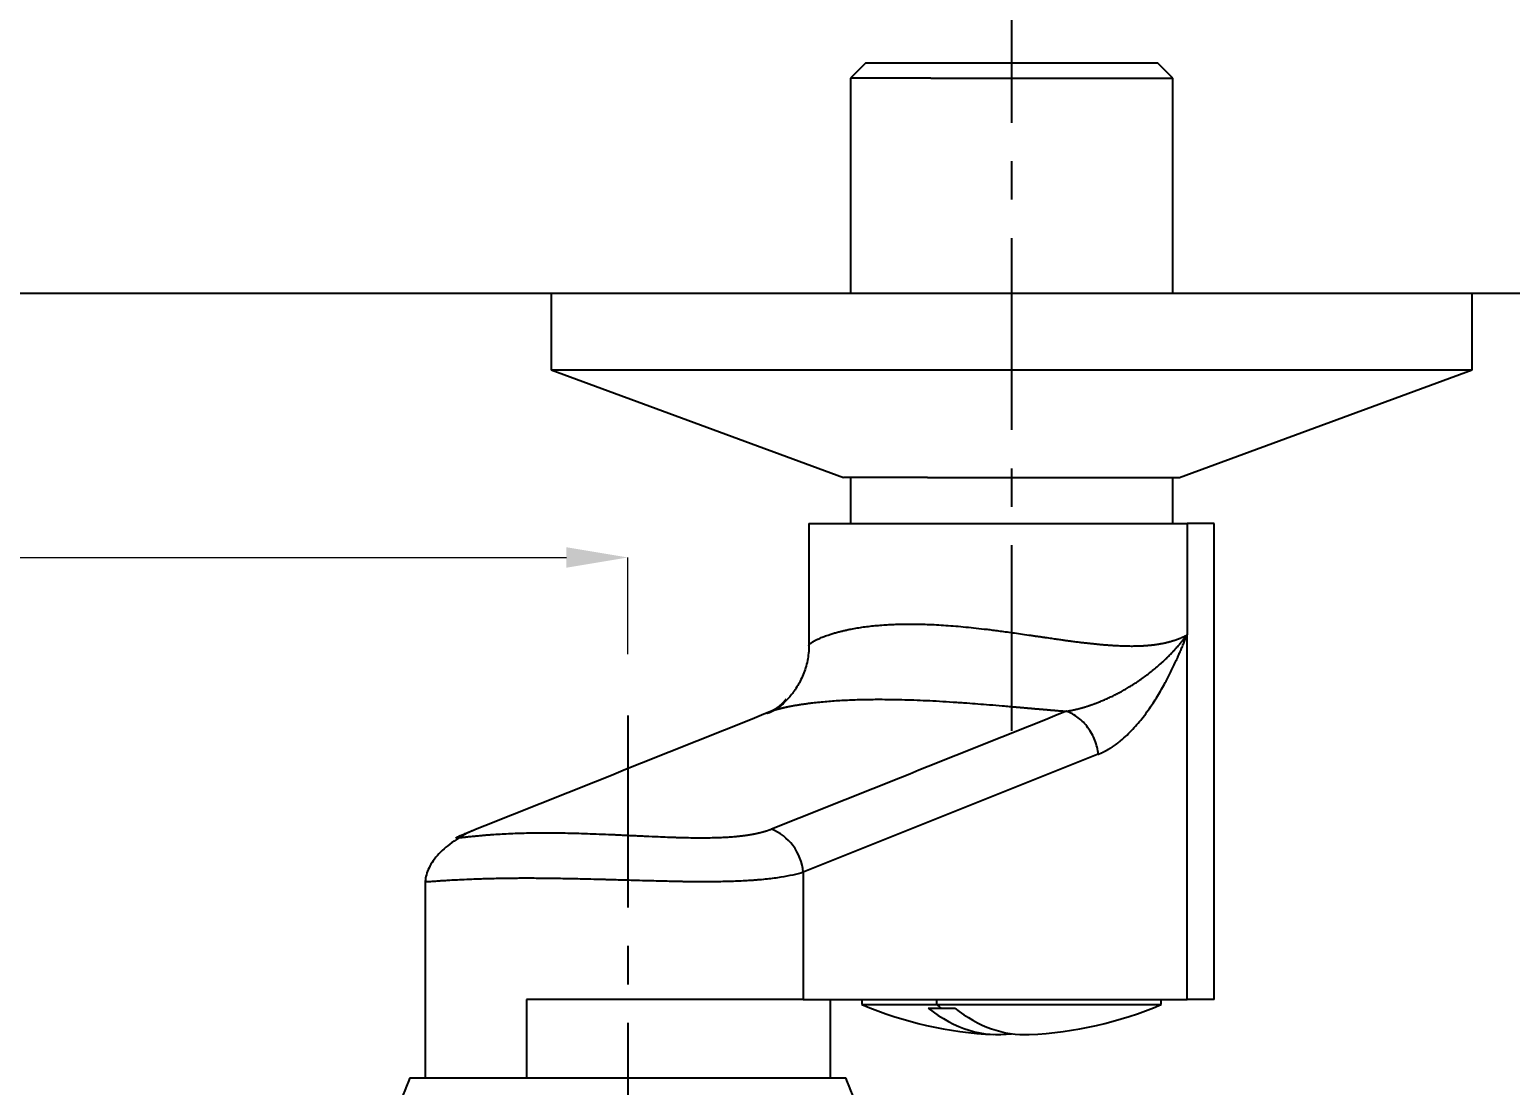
# Model space of a CAD drawing. Extents: x 0 to 1128, y 0 to 827.
# Drawn here: x 296.1 to 392.5, y 682 to 750.8 of the extents above; entities that cross this region are included whole.
import ezdxf

# ---------------------------------------------------------------- set-up
doc = ezdxf.new("R2010")
doc.units = 0
doc.header["$LTSCALE"] = 10
doc.header["$MEASUREMENT"] = 0
doc.header["$PDMODE"] = 3
doc.header["$PDSIZE"] = -10
doc.linetypes.add('CENTER', pattern=[2, 1.25, -0.25, 0.25, -0.25])
doc.layers.get('0').update_dxf_attribs({"linetype": 'CONTINUOUS'})
doc.layers.get('DEFPOINTS').update_dxf_attribs({"linetype": 'CONTINUOUS'})
doc.layers.add('1', color=7, linetype='CONTINUOUS')
doc.styles.add('Daelim Dimension', font='')
doc.styles.get('Daelim Dimension').set_extended_font_data('나눔고딕')
doc.dimstyles.new('DEFAULT', dxfattribs={"dimscale": 2, "dimtxt": 2, "dimasz": 2, "dimexe": 0, "dimexo": 2, "dimgap": 1, "dimtad": 1, "dimdec": 1, "dimzin": 9, "dimdsep": 46, "dimtxsty": 'Daelim Dimension', "dimcen": 0.5, "dimclrd": 252, "dimclre": 252, "dimclrt": 3, "dimadec": 1, "dimazin": 0, "dimtfac": 1, "dimtdec": 1, "dimtix": 1, "dimtmove": 0, "dimatfit": 3, "dimfxl": 1, "dimtolj": 1, "dimtzin": 1, "dimlwd": 9, "dimlwe": 9, "dimarcsym": 0})

# ---------------------------------------------------------------- blocks, each defined once
blk = doc.blocks.new('*D8')
at = {"color": 5, "lineweight": 9, "ltscale": 0.5, "transparency": 16777216}
for p, q in [((185.049, 710.116), (185.049, 716.414)), ((189.049, 716.414), (331.049, 716.414)), ((335.049, 710.116), (335.049, 716.414))]:
    blk.add_line(p, q, dxfattribs=at)
at = {"color": 5, "ltscale": 0.5, "transparency": 16777216}
for points in [[(189.049, 717.081), (189.049, 715.747), (185.049, 716.414)], [(331.049, 717.081), (331.049, 715.747), (335.049, 716.414)]]:
    blk.add_solid(points, dxfattribs=at)
at = {"layer": 'DEFPOINTS', "color": 0, "ltscale": 0.5, "transparency": 16777216}
for p in [(335.049, 716.414), (185.049, 706.116), (335.049, 706.116)]:
    blk.add_point(p, dxfattribs=at)
at = {"color": 7, "lineweight": -3, "ltscale": 0.5, "transparency": 16777216, "insert": (260.049, 723.843), "char_height": 10, "attachment_point": 5, "style": 'Daelim Dimension'}
blk.add_mtext('\\A1;150', dxfattribs=at)

msp = doc.modelspace()

# ---------------------------------------------------------------- linework, layer by layer
at = {"lineweight": -3, "ltscale": 0.5}
msp.add_line((106.796, 733.622), (790.861, 733.622), dxfattribs=at)
at = {"layer": '1', "color": 1, "linetype": 'CENTER', "lineweight": -3}
for p, q in [((360.049, 757.216), (360.049, 705.117)), ((335.049, 706.116), (335.049, 654.017))]:
    msp.add_line(p, q, dxfattribs=at)
at = {"layer": '1', "color": 7, "linetype": 'Continuous', "lineweight": -3}
for p, q in [((350.549, 748.622), (349.549, 747.622)), ((350.549, 748.622), (369.549, 748.622)), ((370.549, 747.622), (369.549, 748.622)), ((349.549, 747.622), (349.549, 733.622)), ((354.799, 747.622), (349.549, 747.622)), ((354.799, 747.622), (370.549, 747.622)), ((370.549, 733.622), (370.549, 747.622)), ((330.049, 733.622), (330.049, 728.622)), ((330.049, 733.622), (390.049, 733.622)), ((390.049, 728.622), (390.049, 733.622)), ((330.049, 728.622), (349.099, 721.622)), ((330.049, 728.622), (345.049, 728.622)), ((345.049, 728.622), (390.049, 728.622)), ((370.999, 721.622), (390.049, 728.622)), ((354.574, 721.622), (349.099, 721.622)), ((349.549, 721.622), (349.549, 718.622)), ((354.574, 721.622), (370.999, 721.622)), ((370.549, 718.622), (370.549, 721.622)), ((346.849, 718.622), (346.849, 710.702)), ((346.849, 718.622), (371.481, 718.622)), ((373.249, 718.622), (371.481, 718.622)), ((371.481, 718.622), (371.481, 711.376)), ((373.249, 687.622), (373.249, 718.622)), ((371.481, 687.622), (371.481, 711.376)), ((365.695, 703.601), (346.481, 695.915)), ((346.481, 695.915), (346.481, 687.622)), ((321.849, 695.316), (321.852, 695.323)), ((321.849, 695.318), (321.849, 682.522)), ((328.449, 687.622), (328.449, 682.522)), ((346.481, 687.622), (328.449, 687.622)), ((346.481, 687.622), (371.481, 687.622)), ((348.249, 682.522), (348.249, 687.622)), ((350.299, 687.622), (350.299, 687.302)), ((350.299, 687.302), (355.174, 687.302)), ((355.174, 687.302), (355.174, 687.622)), ((355.174, 687.302), (369.799, 687.302)), ((369.799, 687.302), (369.799, 687.622)), ((373.249, 687.622), (371.481, 687.622)), ((320.849, 682.522), (349.249, 682.522))]:
    msp.add_line(p, q, dxfattribs=at)
for centre, radius, start, end in [((360.049, 710.322), 25, 247.0455, 267.35268), ((360.049, 710.322), 25, 272.64732, 292.9545), ((337.627, 675.022), 18.378, 155.91485, 170.42769), ((332.471, 675.022), 18.378, 9.58356, 24.08515)]:
    msp.add_arc(centre, radius, start, end, dxfattribs=at)
for centre, major_axis, ratio, start_param, end_param in [((343.882, 695.915), (1.114, -2.785), 0.849208, 1.243342, 2.499901), ((359.183, 710.322), (0, -24.98), 0.5, 5.909464, 6.352569), ((360.049, 710.322), (0, 25), 0.5, 2.740961, 2.766889), ((360.915, 710.322), (0, -24.98), 0.5, 5.909464, 6.306298)]:
    msp.add_ellipse(centre, major_axis=major_axis, ratio=ratio, start_param=start_param, end_param=end_param, dxfattribs=at)
for points, knots in [([(346.849, 710.692), (346.849, 710.693), (346.849, 710.702), (346.855, 710.722), (346.882, 710.759), (346.928, 710.803), (346.995, 710.855), (347.084, 710.914), (347.171, 710.965), (347.244, 711.006), (347.297, 711.034), (347.362, 711.067), (347.439, 711.105), (347.533, 711.148), (347.643, 711.195), (347.772, 711.248), (347.923, 711.305), (348.074, 711.358), (348.215, 711.405), (348.337, 711.444), (348.46, 711.481), (348.582, 711.516), (348.704, 711.549), (348.825, 711.581), (348.944, 711.611), (349.061, 711.639), (349.175, 711.666), (349.287, 711.691), (349.395, 711.714), (349.592, 711.754), (349.888, 711.809), (350.297, 711.873), (350.719, 711.929), (351.154, 711.976), (351.599, 712.014), (352.052, 712.044), (352.512, 712.065), (352.976, 712.078), (353.646, 712.084), (354.564, 712.066), (355.772, 712), (357.076, 711.891), (358.102, 711.779), (358.82, 711.69), (359.217, 711.638), (359.653, 711.58), (360.127, 711.515), (360.639, 711.443), (361.079, 711.379), (361.43, 711.328), (361.677, 711.292), (361.913, 711.258), (362.137, 711.225), (362.35, 711.194), (362.551, 711.165), (362.741, 711.138), (362.919, 711.112), (363.086, 711.089), (363.242, 711.066), (363.386, 711.046), (363.519, 711.027), (363.642, 711.01), (363.753, 710.995), (363.924, 710.972), (364.156, 710.941), (364.449, 710.904), (364.736, 710.87), (365.015, 710.838), (365.288, 710.809), (365.554, 710.782), (365.812, 710.757), (366.064, 710.735), (366.309, 710.716), (366.546, 710.699), (366.777, 710.684), (367.001, 710.672), (367.219, 710.663), (367.429, 710.656), (367.633, 710.651), (367.831, 710.649), (368.022, 710.65), (368.207, 710.652), (368.355, 710.657), (368.468, 710.662), (368.551, 710.666), (368.632, 710.67), (368.713, 710.675), (368.793, 710.681), (368.872, 710.687), (368.951, 710.694), (369.029, 710.701), (369.107, 710.709), (369.183, 710.717), (369.26, 710.726), (369.335, 710.735), (369.41, 710.745), (369.484, 710.756), (369.557, 710.767), (369.63, 710.778), (369.702, 710.79), (369.773, 710.803), (369.844, 710.816), (369.914, 710.83), (369.983, 710.844), (370.051, 710.859), (370.119, 710.874), (370.186, 710.89), (370.253, 710.907), (370.318, 710.923), (370.383, 710.941), (370.448, 710.959), (370.511, 710.978), (370.574, 710.997), (370.636, 711.016), (370.698, 711.036), (370.758, 711.057), (370.818, 711.078), (370.877, 711.1), (370.936, 711.123), (370.994, 711.146), (371.051, 711.169), (371.107, 711.193), (371.163, 711.217), (371.217, 711.242), (371.272, 711.268), (371.325, 711.294), (371.378, 711.321), (371.43, 711.348), (371.464, 711.367), (371.481, 711.376)], [0, 0, 0, 0, 0.000487, 0.014001, 0.027941, 0.042308, 0.057105, 0.072334, 0.087997, 0.093234, 0.099369, 0.106401, 0.11433, 0.123156, 0.13288, 0.143501, 0.155019, 0.167434, 0.17555, 0.183391, 0.190957, 0.198248, 0.205265, 0.212006, 0.218473, 0.224665, 0.230582, 0.236225, 0.241593, 0.246687, 0.264996, 0.282971, 0.300615, 0.317931, 0.334921, 0.351588, 0.367935, 0.383966, 0.399684, 0.435474, 0.472871, 0.51191, 0.552625, 0.563083, 0.574642, 0.5873, 0.601057, 0.615915, 0.631874, 0.63943, 0.646664, 0.653574, 0.660162, 0.666427, 0.672368, 0.677987, 0.683283, 0.688256, 0.692906, 0.697233, 0.701237, 0.704919, 0.708277, 0.711312, 0.720433, 0.729407, 0.738237, 0.746922, 0.755462, 0.763858, 0.772111, 0.780221, 0.788187, 0.796012, 0.803694, 0.811236, 0.818637, 0.825897, 0.833019, 0.840001, 0.846846, 0.853553, 0.860124, 0.863203, 0.866279, 0.869352, 0.872423, 0.87549, 0.878556, 0.881619, 0.884679, 0.887737, 0.890793, 0.893847, 0.896898, 0.899948, 0.902996, 0.906041, 0.909085, 0.912128, 0.915169, 0.918208, 0.921246, 0.924282, 0.927318, 0.930352, 0.933385, 0.936416, 0.939447, 0.942478, 0.945507, 0.948536, 0.951564, 0.954591, 0.957619, 0.960645, 0.963672, 0.966698, 0.969725, 0.972751, 0.975777, 0.978804, 0.98183, 0.984857, 0.987885, 0.990913, 0.993941, 0.99697, 1, 1, 1, 1]), ([(363.62, 706.398), (363.636, 706.401), (363.667, 706.406), (363.714, 706.414), (363.761, 706.423), (363.809, 706.432), (363.856, 706.441), (363.904, 706.45), (363.952, 706.46), (364, 706.47), (364.048, 706.48), (364.096, 706.49), (364.144, 706.501), (364.193, 706.512), (364.241, 706.524), (364.29, 706.535), (364.339, 706.547), (364.388, 706.56), (364.437, 706.572), (364.486, 706.585), (364.535, 706.598), (364.585, 706.612), (364.634, 706.626), (364.684, 706.64), (364.734, 706.654), (364.784, 706.669), (364.834, 706.684), (364.884, 706.699), (364.934, 706.714), (364.984, 706.73), (365.035, 706.746), (365.085, 706.763), (365.136, 706.779), (365.187, 706.796), (365.237, 706.814), (365.288, 706.831), (365.339, 706.849), (365.39, 706.867), (365.441, 706.886), (365.493, 706.905), (365.544, 706.924), (365.663, 706.969), (365.851, 707.042), (366.11, 707.15), (366.373, 707.267), (366.641, 707.394), (366.911, 707.529), (367.182, 707.674), (367.45, 707.824), (367.732, 707.992), (368.028, 708.178), (368.337, 708.383), (368.642, 708.597), (368.942, 708.819), (369.238, 709.05), (369.527, 709.29), (369.743, 709.478), (369.888, 709.609), (369.966, 709.681), (370.043, 709.754), (370.12, 709.828), (370.197, 709.902), (370.273, 709.977), (370.349, 710.053), (370.424, 710.13), (370.498, 710.207), (370.572, 710.285), (370.645, 710.364), (370.718, 710.444), (370.79, 710.525), (370.862, 710.606), (370.933, 710.689), (371.004, 710.772), (371.074, 710.856), (371.143, 710.94), (371.212, 711.026), (371.28, 711.112), (371.348, 711.199), (371.415, 711.287), (371.458, 711.346), (371.481, 711.376)], [0, 0, 0, 0, 0.005075, 0.010168, 0.015281, 0.020412, 0.025562, 0.030731, 0.035918, 0.041124, 0.046348, 0.05159, 0.056851, 0.06213, 0.067426, 0.072741, 0.078073, 0.083423, 0.088791, 0.094176, 0.099579, 0.104999, 0.110437, 0.115892, 0.121363, 0.126852, 0.132358, 0.137881, 0.143421, 0.148977, 0.15455, 0.16014, 0.165746, 0.171368, 0.177007, 0.182662, 0.188333, 0.194021, 0.199724, 0.205442, 0.211177, 0.216927, 0.245433, 0.274717, 0.304764, 0.335555, 0.367393, 0.399325, 0.431343, 0.463439, 0.501858, 0.540468, 0.579267, 0.618253, 0.657419, 0.696767, 0.736302, 0.747436, 0.758598, 0.769787, 0.781005, 0.792251, 0.803525, 0.814828, 0.82616, 0.837522, 0.848914, 0.860336, 0.87179, 0.883275, 0.894793, 0.906343, 0.917927, 0.929545, 0.941197, 0.952885, 0.964608, 0.976368, 0.988165, 1, 1, 1, 1]), ([(365.695, 703.601), (365.705, 703.605), (365.724, 703.612), (365.754, 703.625), (365.783, 703.637), (365.812, 703.649), (365.841, 703.662), (365.87, 703.675), (365.899, 703.688), (365.928, 703.702), (365.957, 703.715), (365.986, 703.729), (366.014, 703.743), (366.043, 703.757), (366.071, 703.771), (366.1, 703.786), (366.128, 703.8), (366.156, 703.815), (366.184, 703.83), (366.212, 703.845), (366.24, 703.861), (366.268, 703.876), (366.296, 703.892), (366.323, 703.908), (366.351, 703.924), (366.379, 703.94), (366.406, 703.957), (366.433, 703.973), (366.461, 703.99), (366.488, 704.007), (366.515, 704.024), (366.542, 704.041), (366.569, 704.059), (366.596, 704.076), (366.622, 704.094), (366.649, 704.112), (366.676, 704.13), (366.702, 704.148), (366.729, 704.166), (366.755, 704.184), (366.781, 704.203), (366.807, 704.222), (366.834, 704.24), (366.86, 704.259), (366.885, 704.278), (366.911, 704.298), (366.937, 704.317), (366.963, 704.336), (366.988, 704.356), (367.014, 704.376), (367.039, 704.396), (367.064, 704.416), (367.09, 704.436), (367.115, 704.456), (367.277, 704.587), (367.561, 704.837), (367.949, 705.227), (368.297, 705.617), (368.63, 706.026), (368.95, 706.456), (369.263, 706.914), (369.552, 707.369), (369.817, 707.818), (370.048, 708.233), (370.251, 708.618), (370.431, 708.976), (370.606, 709.339), (370.742, 709.632), (370.841, 709.851), (370.905, 709.993), (370.967, 710.135), (371.029, 710.276), (371.089, 710.416), (371.148, 710.556), (371.206, 710.695), (371.263, 710.833), (371.318, 710.97), (371.373, 711.106), (371.427, 711.241), (371.463, 711.331), (371.481, 711.376)], [0, 0, 0, 0, 0.004216, 0.008424, 0.012624, 0.016816, 0.021, 0.025175, 0.029343, 0.033502, 0.037654, 0.041797, 0.045932, 0.050059, 0.054178, 0.058288, 0.062391, 0.066485, 0.070572, 0.07465, 0.07872, 0.082782, 0.086836, 0.090882, 0.09492, 0.09895, 0.102972, 0.106986, 0.110991, 0.114989, 0.118979, 0.12296, 0.126934, 0.130899, 0.134857, 0.138806, 0.142748, 0.146682, 0.150607, 0.154525, 0.158434, 0.162336, 0.16623, 0.170116, 0.173994, 0.177864, 0.181726, 0.18558, 0.189426, 0.193264, 0.197095, 0.200917, 0.204732, 0.208539, 0.212338, 0.278334, 0.339307, 0.395308, 0.446389, 0.503615, 0.558014, 0.609612, 0.658433, 0.704504, 0.740399, 0.776076, 0.811531, 0.846767, 0.860311, 0.87371, 0.886967, 0.900081, 0.913053, 0.925886, 0.938579, 0.951134, 0.963552, 0.975835, 0.987984, 1, 1, 1, 1]), ([(346.851, 710.676), (346.844, 710.336), (346.779, 709.672), (346.483, 708.737), (346.053, 707.927), (345.565, 707.287), (345.122, 706.844), (344.84, 706.613), (344.802, 706.555), (344.816, 706.553)], [0, 0, 0, 0, 0.11702, 0.240701, 0.372557, 0.515144, 0.671715, 0.845602, 1, 1, 1, 1]), ([(344.749, 706.523), (344.752, 706.524), (344.761, 706.526), (344.774, 706.53), (344.787, 706.534), (344.801, 706.537), (344.814, 706.541), (344.828, 706.544), (344.841, 706.548), (344.854, 706.552), (344.868, 706.555), (344.881, 706.558), (344.894, 706.562), (344.907, 706.565), (344.919, 706.568), (344.932, 706.572), (344.945, 706.575), (344.957, 706.578), (344.97, 706.581), (344.982, 706.584), (344.994, 706.587), (345.006, 706.59), (345.018, 706.593), (345.03, 706.596), (345.041, 706.599), (345.053, 706.602), (345.064, 706.604), (345.076, 706.607), (345.087, 706.61), (345.098, 706.612), (345.109, 706.615), (345.119, 706.617), (345.13, 706.62), (345.14, 706.622), (345.151, 706.625), (345.161, 706.627), (345.171, 706.629), (345.18, 706.632), (345.19, 706.634), (345.199, 706.636), (345.209, 706.638), (345.218, 706.64), (345.227, 706.642), (345.235, 706.644), (345.244, 706.646), (345.252, 706.648), (345.261, 706.65), (345.269, 706.652), (345.277, 706.653), (345.284, 706.655), (345.292, 706.657), (345.299, 706.658), (345.306, 706.66), (345.313, 706.661), (345.32, 706.663), (345.326, 706.664), (345.333, 706.666), (345.339, 706.667), (345.345, 706.668), (345.351, 706.67), (345.356, 706.671), (345.361, 706.672), (345.367, 706.673), (345.372, 706.674), (345.376, 706.675), (345.381, 706.676), (345.385, 706.677), (345.389, 706.678), (345.428, 706.686), (345.501, 706.701), (345.612, 706.723), (345.724, 706.745), (345.837, 706.766), (345.951, 706.786), (346.066, 706.806), (346.182, 706.825), (346.297, 706.843), (346.413, 706.861), (346.529, 706.878), (346.645, 706.894), (346.76, 706.91), (346.875, 706.925), (347.094, 706.952), (347.427, 706.991), (347.89, 707.036), (348.366, 707.075), (348.854, 707.107), (349.349, 707.133), (349.854, 707.154), (350.369, 707.168), (350.897, 707.176), (351.488, 707.179), (352.154, 707.175), (352.904, 707.161), (353.69, 707.137), (354.509, 707.102), (355.36, 707.058), (356.241, 707.003), (357.074, 706.945), (357.868, 706.885), (358.636, 706.824), (359.467, 706.754), (360.061, 706.703), (360.399, 706.673), (360.462, 706.668), (360.527, 706.662), (360.594, 706.656), (360.663, 706.65), (360.733, 706.644), (360.806, 706.638), (360.881, 706.631), (360.958, 706.624), (361.036, 706.618), (361.117, 706.611), (361.199, 706.603), (361.284, 706.596), (361.37, 706.588), (361.459, 706.581), (361.549, 706.573), (361.641, 706.565), (361.735, 706.556), (361.831, 706.548), (361.929, 706.54), (362.029, 706.531), (362.131, 706.522), (362.234, 706.513), (362.34, 706.504), (362.447, 706.495), (362.557, 706.486), (362.668, 706.476), (362.781, 706.467), (362.895, 706.457), (363.012, 706.448), (363.13, 706.438), (363.25, 706.428), (363.372, 706.418), (363.496, 706.408), (363.579, 706.402), (363.62, 706.398)], [0, 0, 0, 0, 0.001635, 0.003513, 0.005367, 0.007199, 0.009008, 0.010793, 0.012556, 0.014296, 0.016013, 0.017707, 0.019378, 0.021027, 0.022652, 0.024255, 0.025835, 0.027392, 0.028926, 0.030438, 0.031926, 0.033392, 0.034835, 0.036256, 0.037653, 0.039028, 0.04038, 0.04171, 0.043017, 0.044301, 0.045562, 0.046801, 0.048017, 0.04921, 0.050381, 0.051529, 0.052655, 0.053758, 0.054838, 0.055896, 0.056931, 0.057944, 0.058934, 0.059901, 0.060846, 0.061768, 0.062668, 0.063545, 0.064399, 0.065231, 0.066041, 0.066828, 0.067592, 0.068334, 0.069054, 0.069751, 0.070425, 0.071077, 0.071706, 0.072313, 0.072898, 0.07346, 0.073999, 0.074516, 0.075011, 0.075483, 0.075932, 0.076359, 0.076764, 0.087863, 0.09874, 0.109394, 0.119827, 0.130041, 0.140035, 0.149811, 0.15937, 0.168712, 0.177839, 0.186749, 0.195445, 0.203926, 0.212194, 0.243199, 0.273441, 0.302934, 0.331686, 0.359709, 0.386909, 0.413898, 0.440683, 0.46727, 0.501465, 0.536379, 0.572026, 0.608425, 0.645594, 0.683553, 0.722324, 0.752188, 0.784692, 0.819865, 0.857743, 0.860337, 0.863016, 0.86578, 0.86863, 0.871566, 0.874587, 0.877695, 0.880888, 0.884167, 0.887533, 0.890984, 0.894522, 0.898147, 0.901857, 0.905655, 0.909539, 0.91351, 0.917568, 0.921713, 0.925945, 0.930265, 0.934672, 0.939167, 0.943749, 0.94842, 0.953179, 0.958026, 0.962961, 0.967986, 0.973099, 0.9783, 0.983591, 0.988972, 0.994441, 1, 1, 1, 1]), ([(344.347, 706.398), (344.354, 706.401), (344.366, 706.406), (344.385, 706.414), (344.404, 706.423), (344.423, 706.432), (344.442, 706.44), (344.46, 706.45), (344.479, 706.459), (344.498, 706.469), (344.517, 706.479), (344.535, 706.489), (344.554, 706.499), (344.573, 706.51), (344.591, 706.52), (344.61, 706.531), (344.628, 706.543), (344.647, 706.554), (344.666, 706.566), (344.684, 706.578), (344.703, 706.59), (344.721, 706.602), (344.739, 706.614), (344.758, 706.627), (344.776, 706.64), (344.795, 706.653), (344.813, 706.666), (344.831, 706.68), (344.85, 706.693), (344.868, 706.707), (344.886, 706.721), (344.905, 706.735), (344.923, 706.75), (344.941, 706.764), (344.959, 706.779), (344.977, 706.794), (344.996, 706.809), (345.014, 706.824), (345.032, 706.839), (345.05, 706.855), (345.068, 706.871), (345.086, 706.887), (345.105, 706.903), (345.123, 706.919), (345.141, 706.935), (345.159, 706.952), (345.177, 706.968), (345.195, 706.985), (345.213, 707.002), (345.231, 707.019), (345.249, 707.036), (345.267, 707.053), (345.285, 707.071), (345.303, 707.089), (345.321, 707.106), (345.335, 707.12), (345.343, 707.128), (345.345, 707.131)], [0, 0, 0, 0, 0.01894, 0.037863, 0.056768, 0.075656, 0.094527, 0.113379, 0.132213, 0.151029, 0.169826, 0.188604, 0.207363, 0.226102, 0.244822, 0.263522, 0.282202, 0.300862, 0.319502, 0.338122, 0.356722, 0.375301, 0.393859, 0.412397, 0.430914, 0.449411, 0.467886, 0.486339, 0.504772, 0.523182, 0.541572, 0.559939, 0.578284, 0.596607, 0.614907, 0.633185, 0.65144, 0.669673, 0.687882, 0.706068, 0.72423, 0.742369, 0.760483, 0.778574, 0.796641, 0.814684, 0.832703, 0.850697, 0.868667, 0.886612, 0.904532, 0.922427, 0.940297, 0.958142, 0.975962, 0.993756, 1, 1, 1, 1]), ([(344.347, 706.398), (344.352, 706.4), (344.36, 706.403), (344.374, 706.407), (344.387, 706.412), (344.4, 706.417), (344.414, 706.421), (344.427, 706.426), (344.441, 706.43), (344.455, 706.435), (344.468, 706.439), (344.482, 706.444), (344.496, 706.448), (344.51, 706.452), (344.524, 706.457), (344.538, 706.461), (344.552, 706.466), (344.566, 706.47), (344.58, 706.474), (344.594, 706.478), (344.608, 706.482), (344.622, 706.487), (344.636, 706.491), (344.65, 706.495), (344.664, 706.499), (344.677, 706.503), (344.691, 706.507), (344.705, 706.511), (344.719, 706.515), (344.733, 706.519), (344.743, 706.521), (344.748, 706.523), (344.749, 706.523)], [0, 0, 0, 0, 0.039341, 0.078322, 0.116944, 0.155207, 0.193111, 0.230657, 0.267845, 0.304676, 0.341149, 0.377264, 0.413023, 0.448425, 0.483471, 0.51816, 0.552494, 0.586472, 0.620094, 0.653361, 0.686273, 0.718831, 0.751034, 0.782884, 0.81438, 0.845522, 0.876311, 0.906748, 0.936832, 0.966563, 0.995943, 1, 1, 1, 1]), ([(365.695, 703.601), (365.68, 703.755), (365.654, 703.909), (365.581, 704.213), (365.534, 704.363), (365.42, 704.656), (365.354, 704.799), (365.203, 705.073), (365.118, 705.205), (364.934, 705.454), (364.833, 705.572), (364.619, 705.79), (364.505, 705.89), (364.267, 706.071), (364.143, 706.152), (363.886, 706.292), (363.754, 706.351), (363.62, 706.398)], [0, 0, 0, 0, 0.125, 0.125, 0.25, 0.25, 0.375, 0.375, 0.5, 0.5, 0.625, 0.625, 0.75, 0.75, 0.875, 0.875, 1, 1, 1, 1]), ([(324.903, 698.609), (324.466, 698.406), (323.656, 697.953), (322.668, 697.113), (322.023, 696.191), (321.863, 695.61), (321.852, 695.322)], [0, 0, 0, 0, 0.231069, 0.477842, 0.736126, 1, 1, 1, 1]), ([(344.406, 698.712), (344.398, 698.709), (344.382, 698.703), (344.357, 698.693), (344.333, 698.684), (344.308, 698.675), (344.283, 698.666), (344.258, 698.656), (344.233, 698.647), (344.207, 698.638), (344.181, 698.629), (344.155, 698.621), (344.128, 698.612), (344.102, 698.603), (344.075, 698.594), (344.048, 698.586), (344.02, 698.577), (343.993, 698.569), (343.965, 698.561), (343.937, 698.552), (343.908, 698.544), (343.88, 698.536), (343.851, 698.528), (343.822, 698.52), (343.792, 698.512), (343.763, 698.504), (343.733, 698.497), (343.703, 698.489), (343.673, 698.482), (343.642, 698.474), (343.612, 698.467), (343.581, 698.459), (343.549, 698.452), (343.518, 698.445), (343.486, 698.438), (343.454, 698.431), (343.422, 698.424), (343.39, 698.417), (343.357, 698.411), (343.324, 698.404), (343.291, 698.397), (343.258, 698.391), (343.225, 698.385), (343.191, 698.378), (343.157, 698.372), (343.123, 698.366), (343.088, 698.36), (343.053, 698.354), (343.018, 698.348), (342.983, 698.342), (342.948, 698.336), (342.912, 698.331), (342.876, 698.325), (342.84, 698.32), (342.804, 698.314), (342.767, 698.309), (342.731, 698.304), (342.694, 698.299), (342.656, 698.294), (342.619, 698.289), (342.581, 698.284), (342.543, 698.279), (342.505, 698.274), (342.467, 698.27), (342.428, 698.265), (342.39, 698.261), (342.351, 698.257), (342.311, 698.252), (342.272, 698.248), (342.232, 698.244), (342.192, 698.24), (342.152, 698.236), (342.112, 698.232), (342.071, 698.228), (342.03, 698.225), (341.989, 698.221), (341.836, 698.208), (341.556, 698.188), (341.13, 698.166), (340.661, 698.15), (340.149, 698.142), (339.593, 698.141), (338.992, 698.149), (338.481, 698.161), (338.025, 698.175), (337.58, 698.191), (336.963, 698.215), (336.368, 698.242), (335.863, 698.265), (335.511, 698.282), (335.175, 698.297), (334.855, 698.312), (334.551, 698.326), (334.264, 698.34), (333.808, 698.36), (333.188, 698.386), (332.413, 698.414), (331.67, 698.437), (330.962, 698.453), (330.291, 698.462), (329.651, 698.466), (329.033, 698.462), (328.429, 698.453), (327.836, 698.437), (327.261, 698.414), (326.709, 698.386), (326.26, 698.357), (325.893, 698.329), (325.592, 698.305), (325.288, 698.277), (325.03, 698.251), (324.825, 698.23), (324.675, 698.214), (324.552, 698.201), (324.453, 698.19), (324.374, 698.181), (324.313, 698.174), (324.266, 698.169), (324.218, 698.164), (324.166, 698.159), (324.11, 698.153), (324.063, 698.149), (324.022, 698.146), (323.989, 698.143), (323.961, 698.142), (323.939, 698.142), (323.919, 698.142), (323.903, 698.142), (323.889, 698.144), (323.878, 698.146), (323.871, 698.148), (323.865, 698.151), (323.862, 698.154), (323.861, 698.157), (323.862, 698.162), (323.866, 698.168), (323.875, 698.176), (323.891, 698.187), (323.914, 698.201), (323.95, 698.22), (324.003, 698.246), (324.078, 698.28), (324.164, 698.318), (324.26, 698.359), (324.339, 698.392), (324.395, 698.414), (324.422, 698.426), (324.451, 698.438), (324.481, 698.45), (324.511, 698.462), (324.543, 698.475), (324.575, 698.488), (324.609, 698.502), (324.643, 698.516), (324.678, 698.53), (324.715, 698.545), (324.752, 698.56), (324.79, 698.575), (324.829, 698.591), (324.87, 698.607), (324.911, 698.624), (324.953, 698.641), (324.997, 698.658), (325.041, 698.676), (325.086, 698.694), (325.117, 698.706), (325.133, 698.712)], [0, 0, 0, 0, 0.001449, 0.002899, 0.00435, 0.005803, 0.007257, 0.008712, 0.010168, 0.011626, 0.013085, 0.014545, 0.016006, 0.017469, 0.018933, 0.020398, 0.021865, 0.023333, 0.024802, 0.026273, 0.027744, 0.029217, 0.030692, 0.032167, 0.033644, 0.035122, 0.036602, 0.038082, 0.039565, 0.041048, 0.042532, 0.044018, 0.045506, 0.046994, 0.048484, 0.049975, 0.051467, 0.052961, 0.054456, 0.055952, 0.05745, 0.058949, 0.060449, 0.061951, 0.063454, 0.064958, 0.066464, 0.067971, 0.06948, 0.070989, 0.072501, 0.074013, 0.075527, 0.077043, 0.07856, 0.080078, 0.081598, 0.083119, 0.084641, 0.086165, 0.087691, 0.089218, 0.090746, 0.092276, 0.093808, 0.095341, 0.096875, 0.098411, 0.099949, 0.101488, 0.103029, 0.104571, 0.106115, 0.10766, 0.109207, 0.110756, 0.112306, 0.126501, 0.141639, 0.157731, 0.174788, 0.19282, 0.21184, 0.231861, 0.240313, 0.253813, 0.272399, 0.296121, 0.307067, 0.317546, 0.327557, 0.337096, 0.34616, 0.354747, 0.362855, 0.387143, 0.410878, 0.434042, 0.456621, 0.478604, 0.499979, 0.521353, 0.543335, 0.565915, 0.589079, 0.612814, 0.637104, 0.651606, 0.667571, 0.684985, 0.703833, 0.716325, 0.727531, 0.737456, 0.746109, 0.753495, 0.759619, 0.764486, 0.768099, 0.775754, 0.782985, 0.789794, 0.796181, 0.802149, 0.807698, 0.812832, 0.81755, 0.822902, 0.828007, 0.832864, 0.837475, 0.841841, 0.845961, 0.849836, 0.853468, 0.859251, 0.865566, 0.87241, 0.879783, 0.887683, 0.899937, 0.911697, 0.922968, 0.933754, 0.944059, 0.946549, 0.949056, 0.951581, 0.954122, 0.956682, 0.959259, 0.961853, 0.964465, 0.967094, 0.96974, 0.972404, 0.975085, 0.977784, 0.9805, 0.983233, 0.985984, 0.988752, 0.991538, 0.994341, 0.997162, 1, 1, 1, 1]), ([(346.481, 695.915), (346.27, 695.85), (346.041, 695.79), (345.549, 695.681), (345.286, 695.631), (344.726, 695.543), (344.429, 695.504), (343.962, 695.453), (343.722, 695.43), (343.433, 695.406), (343.286, 695.395), (343.212, 695.389), (343.175, 695.387), (343.156, 695.386), (343.147, 695.385), (343.142, 695.385), (343.14, 695.384), (343.139, 695.384), (343.138, 695.384), (343.138, 695.384), (342.84, 695.364), (342.522, 695.347), (341.843, 695.32), (341.482, 695.31), (340.716, 695.297), (340.312, 695.294), (339.673, 695.294), (339.455, 695.295), (339.12, 695.298), (338.95, 695.3), (338.749, 695.302), (338.647, 695.304), (338.596, 695.305), (338.571, 695.305), (338.558, 695.305), (338.552, 695.305), (338.549, 695.305), (338.547, 695.305), (338.546, 695.305), (338.546, 695.305), (338.546, 695.305), (338.546, 695.305), (338.545, 695.305), (338.486, 695.306), (338.407, 695.308), (338.212, 695.312), (338.095, 695.315), (337.822, 695.321), (337.667, 695.325), (337.315, 695.334), (337.12, 695.339), (336.688, 695.35), (336.453, 695.357), (335.941, 695.37), (335.665, 695.378), (335.074, 695.394), (334.758, 695.402), (334.257, 695.416), (334.085, 695.421), (333.82, 695.428), (333.686, 695.432), (333.527, 695.436), (333.446, 695.438), (333.406, 695.44), (333.386, 695.44), (333.375, 695.44), (333.37, 695.44), (333.368, 695.441), (333.367, 695.441), (333.366, 695.441), (333.366, 695.441), (333.365, 695.441), (333.365, 695.441), (332.876, 695.454), (332.404, 695.466), (331.501, 695.487), (331.07, 695.495), (330.249, 695.509), (329.859, 695.514), (329.122, 695.521), (328.775, 695.523), (328.123, 695.523), (327.792, 695.521), (327.127, 695.514), (326.794, 695.509), (326.133, 695.495), (325.805, 695.487), (325.325, 695.471), (325.166, 695.466), (324.933, 695.457), (324.817, 695.452), (324.684, 695.447), (324.618, 695.444), (324.585, 695.442), (324.569, 695.441), (324.561, 695.441), (324.557, 695.441), (324.555, 695.441), (324.554, 695.441), (324.553, 695.441), (324.553, 695.441), (324.553, 695.441), (324.553, 695.441), (324.553, 695.441), (324.326, 695.43), (324.124, 695.421), (323.762, 695.402), (323.602, 695.394), (323.319, 695.378), (323.195, 695.37), (322.978, 695.357), (322.885, 695.35), (322.722, 695.339), (322.653, 695.334), (322.535, 695.325), (322.485, 695.321), (322.402, 695.315), (322.369, 695.312), (322.328, 695.309), (322.316, 695.308), (322.3, 695.307), (322.292, 695.306), (322.285, 695.306), (322.281, 695.306), (322.279, 695.305), (322.278, 695.305), (322.278, 695.305), (322.278, 695.305), (322.278, 695.305), (322.278, 695.305), (322.278, 695.305), (322.278, 695.305), (322.278, 695.305), (322.278, 695.305), (322.155, 695.298), (322.062, 695.294), (321.926, 695.294), (321.884, 695.297), (321.854, 695.307), (321.849, 695.311), (321.849, 695.316)], [0, 0, 0, 0, 0.037746, 0.037746, 0.075492, 0.075492, 0.113238, 0.113238, 0.13211, 0.141547, 0.146265, 0.148624, 0.149804, 0.150394, 0.150688, 0.150836, 0.15091, 0.150946, 0.150946, 0.150983, 0.150983, 0.188729, 0.188729, 0.226475, 0.226475, 0.264221, 0.264221, 0.283094, 0.283094, 0.29253, 0.297248, 0.299608, 0.300787, 0.301377, 0.301672, 0.301819, 0.301893, 0.30193, 0.301948, 0.301957, 0.301962, 0.301962, 0.301967, 0.301967, 0.32084, 0.32084, 0.339713, 0.339713, 0.358585, 0.358585, 0.377458, 0.377458, 0.396331, 0.396331, 0.415204, 0.415204, 0.434077, 0.434077, 0.443514, 0.443514, 0.448232, 0.450591, 0.451771, 0.45236, 0.452655, 0.452803, 0.452876, 0.452913, 0.452932, 0.452941, 0.452945, 0.452945, 0.45295, 0.45295, 0.490696, 0.490696, 0.528442, 0.528442, 0.566188, 0.566188, 0.603933, 0.603933, 0.641679, 0.641679, 0.679425, 0.679425, 0.717171, 0.717171, 0.736044, 0.736044, 0.74548, 0.750199, 0.752558, 0.753737, 0.754327, 0.754622, 0.754769, 0.754843, 0.75488, 0.754898, 0.754908, 0.754912, 0.754912, 0.754917, 0.754917, 0.77379, 0.77379, 0.792663, 0.792663, 0.811536, 0.811536, 0.830408, 0.830408, 0.849281, 0.849281, 0.868154, 0.868154, 0.887027, 0.887027, 0.896464, 0.896464, 0.901182, 0.903541, 0.904721, 0.90531, 0.905605, 0.905753, 0.905826, 0.905863, 0.905882, 0.905891, 0.905896, 0.905896, 0.9059, 0.9059, 0.943646, 0.943646, 0.981392, 0.981392, 1, 1, 1, 1])]:
    msp.add_open_spline(points, degree=3, knots=knots, dxfattribs=at)
for points, degree in [([(325.133, 698.712), (331.538, 701.274), (337.942, 703.836), (344.347, 706.398)], 3), ([(344.932, 706.733), (344.525, 706.363), (344.105, 706.248)], 2), ([(363.62, 706.398), (357.215, 703.836), (350.811, 701.274), (344.406, 698.712)], 3), ([(345.333, 707.163), (345.253, 707.064), (345.172, 706.975)], 2), ([(354.623, 687.066), (354.716, 687.064), (354.902, 687.061), (355.186, 687.057), (355.378, 687.057), (355.474, 687.057)], 3), ([(355.474, 687.057), (355.57, 687.057), (355.764, 687.057), (356.058, 687.061), (356.256, 687.064), (356.355, 687.066)], 3)]:
    msp.add_open_spline(points, degree=degree, dxfattribs=at)

# ---------------------------------------------------------------- dimensions: what is measured, and where the dimension line sits
at = {"color": 5, "lineweight": -3, "ltscale": 0.5}
dim = msp.add_linear_dim(base=(335.049, 716.414), p1=(185.049, 706.116), p2=(335.049, 706.116), dimstyle='DEFAULT', override={"dimtxt": 5, "dimclrd": 5, "dimclre": 5, "dimclrt": 7}, dxfattribs=at)
dim.commit()
dim.dimension.update_dxf_attribs({"geometry": '*D8', "text_midpoint": (260.049, 723.843)})

doc.saveas('drawing.dxf')
